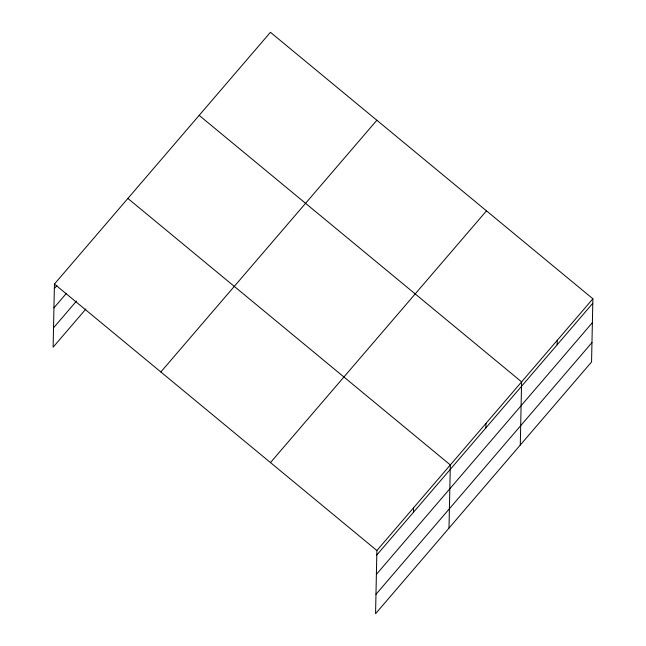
<?xml version="1.0" encoding="UTF-8"?>
<svg xmlns="http://www.w3.org/2000/svg" width="646" height="646" viewBox="0 0 646 646"><rect width="100%" height="100%" fill="white"/><g stroke="black" fill="none" stroke-linecap="round" stroke-linejoin="round"><path stroke-width="0.97" d="M592.883 298.791L376.884 550.529L375.568 613.7L591.558 361.962L592.883 298.791L270.432 32.3L54.442 284.038L53.117 347.209L85.902 308.998M413.513 512.205L413.61 507.732M449.002 528.105L450.327 464.934L127.876 198.451M485.873 427.878L485.962 423.396M520.28 445.037L521.605 381.867L199.154 115.376M557.151 344.803L557.24 340.329M54.345 288.52L56.969 285.459M53.941 307.884L66.401 293.365M53.521 327.845L76.47 301.093M160.846 371.983L376.844 120.245M270.48 462.584L486.478 210.846M376.796 555.003L592.786 303.265M376.392 574.375L592.382 322.637M375.972 594.328L591.962 342.59M54.442 284.038L376.884 550.529"/></g></svg>
